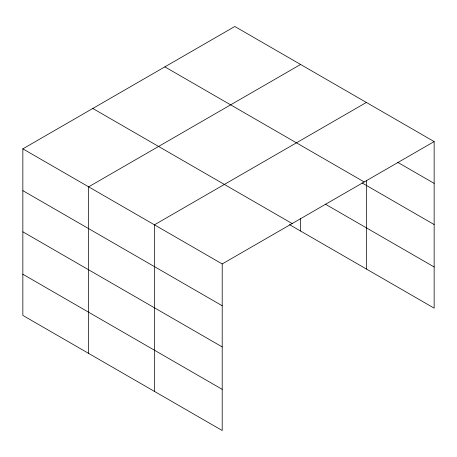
<?xml version="1.0" encoding="UTF-8"?>
<svg xmlns="http://www.w3.org/2000/svg" width="457" height="457" viewBox="0 0 457 457"><rect width="100%" height="100%" fill="white"/><g stroke="black" fill="none" stroke-linecap="round" stroke-linejoin="round"><path stroke-width="0.69" d="M22.85 148.851L222.205 263.946L222.205 430.517L22.85 315.416L22.85 148.851L234.795 26.483L434.15 141.584L434.15 308.149L289.515 224.644M300.58 64.466L88.635 186.833L88.635 353.398M366.371 102.448L154.426 224.815L154.426 391.381M222.205 263.946L434.15 141.584M397.796 162.389L434.15 183.377M164.851 66.865L364.206 181.96M362.064 182.937L434.15 224.553M325.173 204.062L434.15 266.974M92.794 108.469L292.149 223.564M22.85 190.649L222.205 305.744M22.85 231.819L222.205 346.92M22.85 274.246L222.205 389.341M366.371 180.452L366.371 269.019M300.58 218.257L300.58 231.036"/></g></svg>
